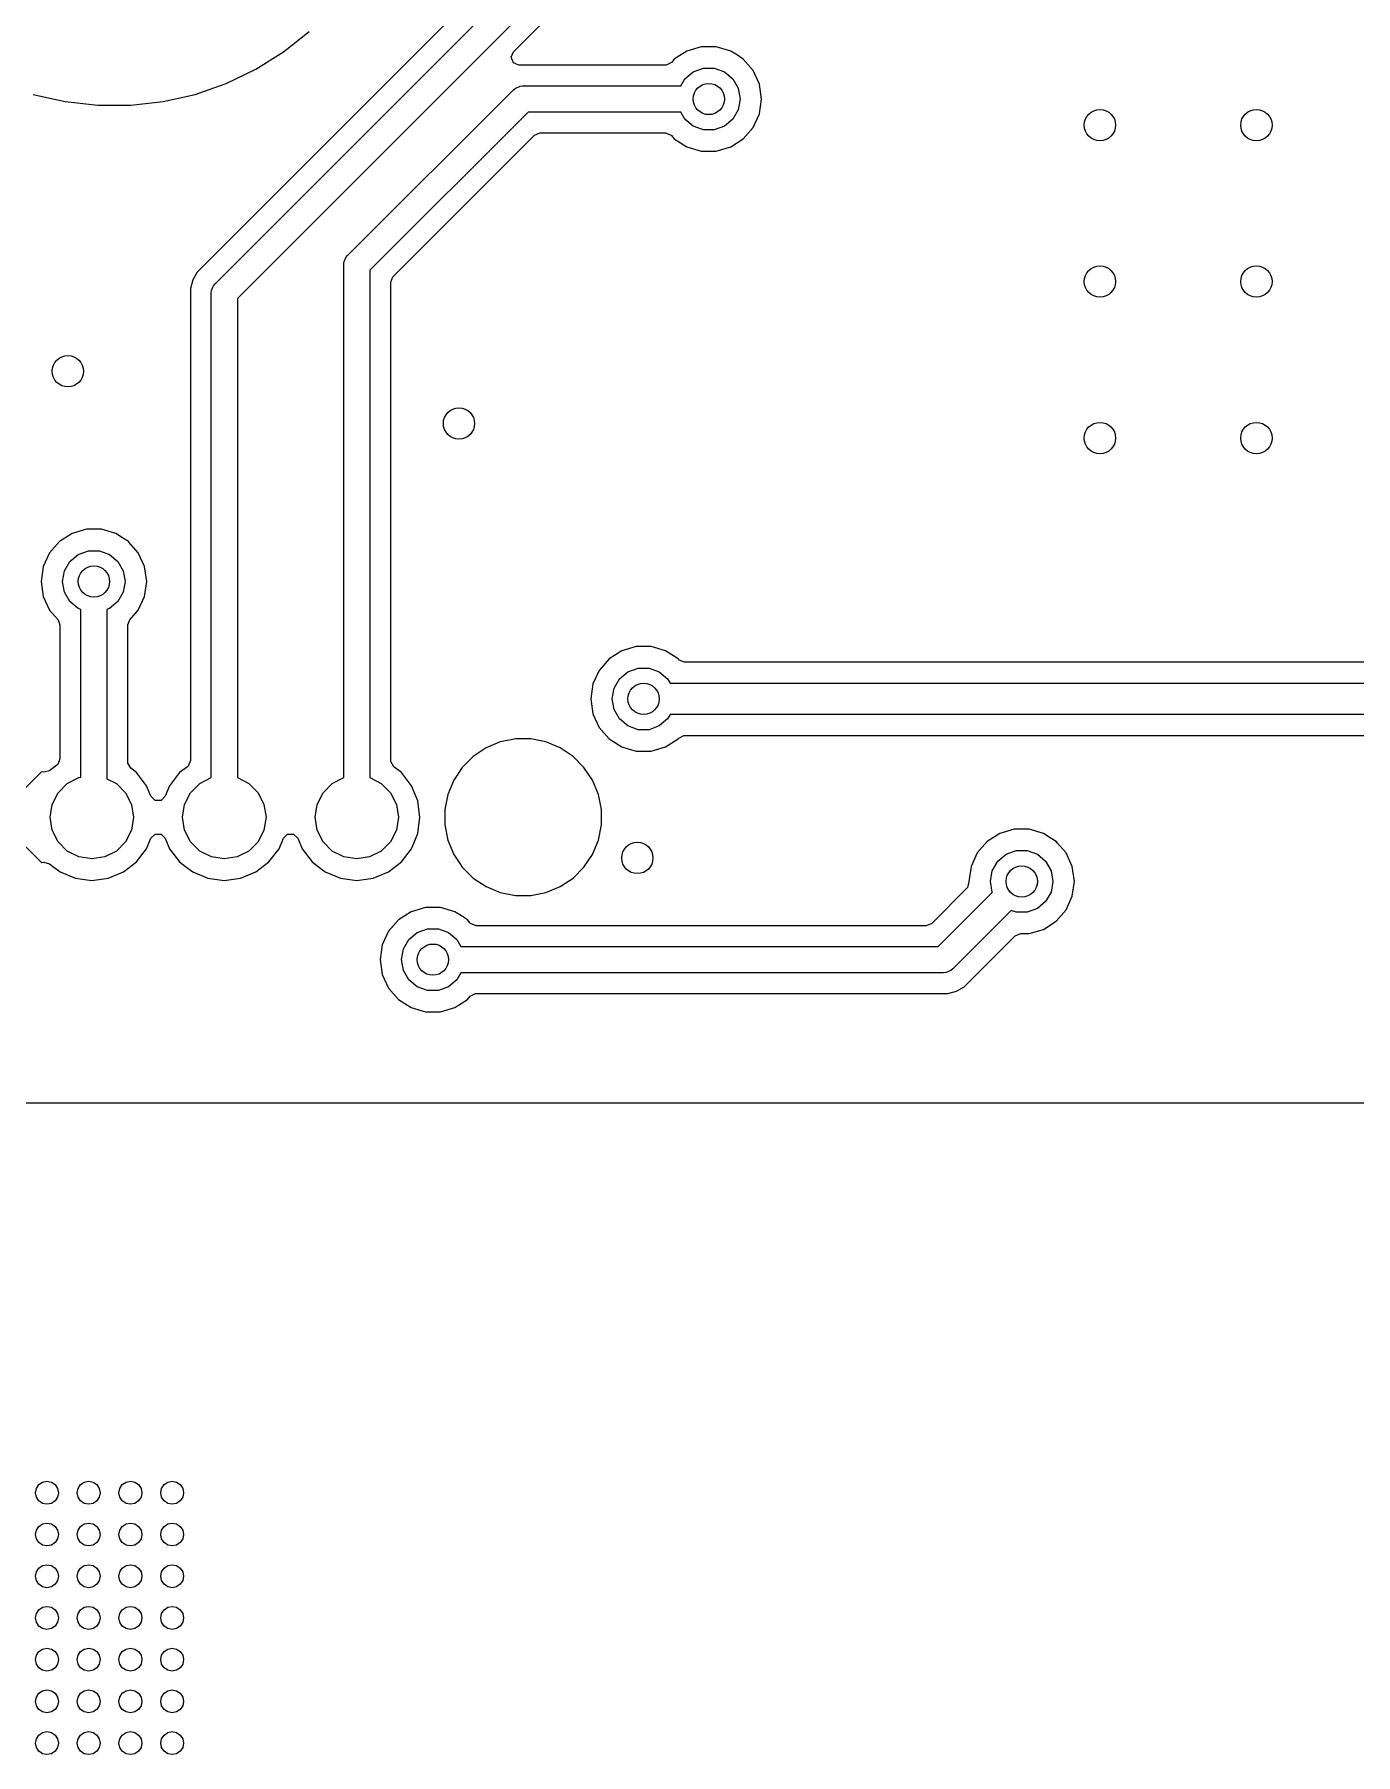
# Model space of a CAD drawing. Extents: x 56.4 to 146.8, y -127.5 to -60.9.
# Drawn here: x 111.93 to 124.6, y -127.51 to -111.02 of the extents above; entities that cross this region are included whole.
import ezdxf

# ---------------------------------------------------------------- set-up
doc = ezdxf.new("R2010")
doc.units = 0
doc.layers.add('BLACK', color=7, linetype='CONTINUOUS')

msp = doc.modelspace()

# ---------------------------------------------------------------- linework, layer by layer
at = {"layer": 'BLACK', "linetype": 'CONTINUOUS'}
for p, q in [((118.050141, -108.739532), (113.489532, -113.300141)), ((113.661612, -113.411612), (118.161612, -108.911612)), ((118.301776, -109.125), (113.875, -113.551776)), ((116.522184, -111.188143), (118.363153, -109.347174)), ((114.318092, -111.187546), (114.564013, -110.99143)), ((114.051758, -111.354895), (114.318092, -111.187546)), ((116.50051, -111.240469), (116.522184, -111.188143)), ((116.522184, -111.292795), (116.50051, -111.240469)), ((116.57451, -111.314469), (116.522184, -111.292795)), ((118.036889, -111.288929), (117.986244, -111.31428)), ((118.063841, -111.257826), (118.036889, -111.288929)), ((118.090849, -111.240469), (118.063841, -111.257826)), ((118.184914, -111.180016), (118.090849, -111.240469)), ((118.184918, -111.180015), (118.184914, -111.180016)), ((118.323005, -111.139469), (118.184918, -111.180015)), ((118.323008, -111.139469), (118.323005, -111.139469)), ((118.46693, -111.139469), (118.323008, -111.139469)), ((118.466933, -111.139469), (118.46693, -111.139469)), ((118.605019, -111.180015), (118.466933, -111.139469)), ((118.605023, -111.180016), (118.605019, -111.180015)), ((118.669151, -111.221229), (118.605023, -111.180016)), ((118.726097, -111.257826), (118.669151, -111.221229)), ((118.820346, -111.366596), (118.726097, -111.257826)), ((113.768363, -111.491371), (114.051758, -111.354895)), ((117.980965, -111.314469), (116.57451, -111.314469)), ((117.986244, -111.31428), (117.980965, -111.314469)), ((118.12599, -111.514969), (118.165156, -111.447133)), ((118.165156, -111.447133), (118.244969, -111.380161)), ((118.244969, -111.380161), (118.342875, -111.344527)), ((118.342875, -111.344527), (118.447063, -111.344527)), ((118.447063, -111.344527), (118.544969, -111.380161)), ((118.544969, -111.380161), (118.624782, -111.447133)), ((118.624782, -111.447133), (118.676877, -111.537363)), ((118.880134, -111.497512), (118.820346, -111.366596)), ((111.918477, -111.59526), (112.225124, -111.66525)), ((113.164809, -111.665251), (113.471469, -111.595258)), ((113.471469, -111.595258), (113.605178, -111.548471)), ((113.605178, -111.548471), (113.768356, -111.491374)), ((113.768356, -111.491374), (113.76836, -111.491371)), ((113.76836, -111.491371), (113.768363, -111.491371)), ((114.931612, -113.141612), (116.521642, -111.551581)), ((116.521642, -111.551581), (116.540584, -111.536036)), ((116.540584, -111.536036), (116.540585, -111.536035)), ((116.540585, -111.536035), (116.56698, -111.525102)), ((116.56698, -111.525102), (116.585644, -111.517371)), ((116.585644, -111.517371), (116.585645, -111.517371)), ((116.585645, -111.517371), (116.610031, -111.514969)), ((116.610031, -111.514969), (118.12599, -111.514969)), ((118.676877, -111.537363), (118.694969, -111.639969)), ((118.900616, -111.639969), (118.880134, -111.497512)), ((112.225124, -111.66525), (112.225125, -111.66525)), ((112.225125, -111.66525), (112.225129, -111.665251)), ((112.225129, -111.665251), (112.537696, -111.700469)), ((112.537696, -111.700469), (112.5377, -111.700469)), ((112.5377, -111.700469), (112.852238, -111.700469)), ((112.852238, -111.700469), (112.852242, -111.700469)), ((112.852242, -111.700469), (113.164809, -111.665251)), ((116.661808, -111.764969), (115.145, -113.281776)), ((118.12599, -111.764969), (116.661808, -111.764969)), ((118.165156, -111.832805), (118.12599, -111.764969)), ((118.676877, -111.742575), (118.624782, -111.832805)), ((118.694969, -111.639969), (118.676877, -111.742575)), ((118.820346, -111.913342), (118.880134, -111.782426)), ((118.880134, -111.782426), (118.900616, -111.639969)), ((118.244969, -111.899777), (118.165156, -111.832805)), ((118.342875, -111.935411), (118.244969, -111.899777)), ((118.447063, -111.935411), (118.342875, -111.935411)), ((118.544969, -111.899777), (118.447063, -111.935411)), ((118.624782, -111.832805), (118.544969, -111.899777)), ((118.726097, -112.022112), (118.820346, -111.913342)), ((115.367174, -113.343153), (116.723184, -111.987143)), ((116.723184, -111.987143), (116.77551, -111.965469)), ((116.77551, -111.965469), (117.980965, -111.965469)), ((117.980965, -111.965469), (118.033291, -111.987143)), ((118.033291, -111.987143), (118.036881, -111.990998)), ((118.036881, -111.990998), (118.063841, -112.022112)), ((118.063841, -112.022112), (118.184916, -112.099922)), ((118.184916, -112.099922), (118.291372, -112.13118)), ((118.466933, -112.140468), (118.605022, -112.099922)), ((118.605022, -112.099922), (118.726097, -112.022112)), ((118.291372, -112.13118), (118.323004, -112.140468)), ((118.323004, -112.140468), (118.323006, -112.140469)), ((118.323006, -112.140469), (118.323008, -112.140469)), ((118.323008, -112.140469), (118.466932, -112.140469)), ((118.466932, -112.140469), (118.466933, -112.140468)), ((114.895, -113.23), (114.897402, -113.205614)), ((114.895, -118.145286), (114.895, -113.23)), ((114.897402, -113.205614), (114.916066, -113.160554)), ((114.916066, -113.160554), (114.916071, -113.160548)), ((114.916071, -113.160548), (114.931612, -113.141612)), ((113.446682, -113.374362), (113.4245, -113.457147)), ((113.489532, -113.300141), (113.446681, -113.374361)), ((113.446681, -113.374361), (113.446682, -113.374362)), ((113.62744, -113.475523), (113.641175, -113.442363)), ((113.641175, -113.442363), (113.646066, -113.430554)), ((113.646066, -113.430554), (113.646071, -113.430548)), ((113.646071, -113.430548), (113.661612, -113.411612)), ((115.145, -113.281776), (115.145, -118.145286)), ((115.3455, -113.395479), (115.367174, -113.343153)), ((115.3455, -117.389969), (115.3455, -113.395479)), ((113.4245, -113.457147), (113.4245, -117.981357)), ((113.625, -113.5), (113.627402, -113.475614)), ((113.625, -118.145286), (113.625, -113.5)), ((113.627402, -113.475614), (113.62744, -113.475523)), ((113.875, -113.551776), (113.875, -118.145286)), ((112.168868, -115.882829), (112.074623, -115.991595)), ((112.168875, -115.882824), (112.168868, -115.882829)), ((112.289945, -115.805016), (112.168875, -115.882824)), ((112.289949, -115.805015), (112.289945, -115.805016)), ((112.428036, -115.764469), (112.289949, -115.805015)), ((112.428039, -115.764469), (112.428036, -115.764469)), ((112.571961, -115.764469), (112.428039, -115.764469)), ((112.571964, -115.764469), (112.571961, -115.764469)), ((112.71005, -115.805015), (112.571964, -115.764469)), ((112.710054, -115.805016), (112.71005, -115.805015)), ((112.774182, -115.846229), (112.710054, -115.805016)), ((112.831128, -115.882826), (112.774182, -115.846229)), ((112.831129, -115.882828), (112.831128, -115.882826)), ((112.831131, -115.882829), (112.831129, -115.882828)), ((112.835114, -115.887426), (112.831131, -115.882829)), ((112.925377, -115.991596), (112.835114, -115.887426)), ((112.074623, -115.991595), (112.014834, -116.122514)), ((112.218092, -116.162363), (112.270187, -116.072133)), ((112.270187, -116.072133), (112.35, -116.005161)), ((112.35, -116.005161), (112.447906, -115.969527)), ((112.447906, -115.969527), (112.552094, -115.969527)), ((112.552094, -115.969527), (112.65, -116.005161)), ((112.65, -116.005161), (112.729813, -116.072133)), ((112.729813, -116.072133), (112.781908, -116.162363)), ((112.985165, -116.122512), (112.925377, -115.991596)), ((112.014834, -116.122514), (111.994353, -116.264969)), ((112.2, -116.264969), (112.218092, -116.162363)), ((112.781908, -116.162363), (112.8, -116.264969)), ((113.005647, -116.264969), (112.985165, -116.122512)), ((111.994353, -116.264969), (112.014834, -116.407423)), ((112.014834, -116.407423), (112.014834, -116.407424)), ((112.014834, -116.407424), (112.014835, -116.407426)), ((112.014835, -116.407426), (112.074623, -116.538342)), ((112.218092, -116.367575), (112.2, -116.264969)), ((112.270187, -116.457805), (112.218092, -116.367575)), ((112.781908, -116.367575), (112.729813, -116.457805)), ((112.8, -116.264969), (112.781908, -116.367575)), ((112.925377, -116.538342), (112.985165, -116.407426)), ((112.985165, -116.407426), (113.005647, -116.264969)), ((112.074623, -116.538342), (112.156426, -116.632749)), ((112.35, -116.524777), (112.270187, -116.457805)), ((112.375, -116.533876), (112.35, -116.524777)), ((112.375, -118.14163), (112.375, -116.533876)), ((112.65, -116.524777), (112.625, -116.533876)), ((112.625, -116.533876), (112.625, -118.155477)), ((112.729813, -116.457805), (112.65, -116.524777)), ((112.843573, -116.632749), (112.925377, -116.538342)), ((112.156426, -116.632749), (112.1745, -116.681207)), ((112.1745, -116.681207), (112.1745, -117.966011)), ((112.8255, -116.681207), (112.843573, -116.632749)), ((112.8255, -117.996704), (112.8255, -116.681207)), ((117.698005, -116.889469), (117.559918, -116.930015)), ((117.698008, -116.889469), (117.698005, -116.889469)), ((117.84193, -116.889469), (117.698008, -116.889469)), ((117.841933, -116.889469), (117.84193, -116.889469)), ((117.980019, -116.930015), (117.841933, -116.889469)), ((117.438837, -117.007829), (117.344592, -117.116595)), ((117.438844, -117.007824), (117.438837, -117.007829)), ((117.559914, -116.930016), (117.438844, -117.007824)), ((117.559918, -116.930015), (117.559914, -116.930016)), ((117.980023, -116.930016), (117.980019, -116.930015)), ((118.040559, -116.968921), (117.980023, -116.930016)), ((118.101097, -117.007826), (118.040559, -116.968921)), ((118.106384, -117.013928), (118.101097, -117.007826)), ((118.109984, -117.017795), (118.106384, -117.013928)), ((118.16231, -117.039469), (118.109984, -117.017795)), ((132.502628, -117.039469), (118.16231, -117.039469)), ((117.344592, -117.116595), (117.284803, -117.247514)), ((117.488061, -117.287363), (117.540156, -117.197133)), ((117.540156, -117.197133), (117.619969, -117.130161)), ((117.619969, -117.130161), (117.717875, -117.094527)), ((117.717875, -117.094527), (117.822063, -117.094527)), ((117.822063, -117.094527), (117.919969, -117.130161)), ((117.919969, -117.130161), (117.999782, -117.197133)), ((117.999782, -117.197133), (118.024514, -117.239969)), ((115.3455, -117.981357), (115.3455, -117.389969)), ((117.284803, -117.247514), (117.264322, -117.389969)), ((117.264322, -117.389969), (117.284803, -117.532423)), ((117.469969, -117.389969), (117.488061, -117.287363)), ((117.488061, -117.492575), (117.469969, -117.389969)), ((118.024514, -117.239969), (128.644969, -117.239969)), ((117.284803, -117.532423), (117.344592, -117.663342)), ((117.540156, -117.582805), (117.488061, -117.492575)), ((118.024514, -117.539969), (117.999782, -117.582805)), ((128.282837, -117.539969), (118.024514, -117.539969)), ((117.344592, -117.663342), (117.438837, -117.772108)), ((117.619969, -117.649777), (117.540156, -117.582805)), ((117.717875, -117.685411), (117.619969, -117.649777)), ((117.822063, -117.685411), (117.717875, -117.685411)), ((117.919969, -117.649777), (117.822063, -117.685411)), ((117.999782, -117.582805), (117.919969, -117.649777)), ((116.259505, -117.859915), (116.136584, -117.942048)), ((116.396082, -117.803343), (116.259505, -117.859915)), ((116.396092, -117.80334), (116.396082, -117.803343)), ((116.499977, -117.782676), (116.396092, -117.80334)), ((116.541082, -117.7745), (116.499977, -117.782676)), ((116.688918, -117.7745), (116.541082, -117.7745)), ((116.736811, -117.784026), (116.688918, -117.7745)), ((116.833907, -117.80334), (116.736811, -117.784026)), ((116.833917, -117.803343), (116.833907, -117.80334)), ((116.970494, -117.859915), (116.833917, -117.803343)), ((117.093415, -117.942048), (116.970494, -117.859915)), ((117.438837, -117.772108), (117.438838, -117.772109)), ((117.438838, -117.772109), (117.438841, -117.772112)), ((117.438841, -117.772112), (117.559916, -117.849922)), ((117.559916, -117.849922), (117.620787, -117.867795)), ((117.620787, -117.867795), (117.698004, -117.890468)), ((117.698004, -117.890468), (117.698006, -117.890469)), ((117.698006, -117.890469), (117.698008, -117.890469)), ((117.698008, -117.890469), (117.841932, -117.890469)), ((117.841932, -117.890469), (117.841933, -117.890468)), ((117.841933, -117.890468), (117.980022, -117.849922)), ((117.980022, -117.849922), (118.101097, -117.772112)), ((118.101097, -117.772112), (118.106384, -117.766009)), ((118.106384, -117.766009), (118.15703, -117.740658)), ((118.15703, -117.740658), (118.16231, -117.740469)), ((118.16231, -117.740469), (127.620135, -117.740469)), ((112.145548, -118.024719), (112.075347, -118.078586)), ((112.152826, -118.018337), (112.145548, -118.024719)), ((112.1745, -117.966011), (112.152826, -118.018337)), ((112.826133, -118.006362), (112.8255, -117.996704)), ((112.85445, -118.055411), (112.826133, -118.006362)), ((112.908282, -118.096718), (112.85445, -118.055411)), ((113.395549, -118.040065), (113.321715, -118.09672)), ((113.402826, -118.033683), (113.395549, -118.040065)), ((113.4245, -117.981357), (113.402826, -118.033683)), ((115.346133, -117.991015), (115.3455, -117.981357)), ((115.374451, -118.040065), (115.346133, -117.991015)), ((115.448282, -118.096718), (115.374451, -118.040065)), ((116.032048, -118.046584), (115.949915, -118.169505)), ((116.03205, -118.046583), (116.032048, -118.046584)), ((116.136583, -117.94205), (116.03205, -118.046583)), ((116.136584, -117.942048), (116.136583, -117.94205)), ((117.197951, -118.046584), (117.093415, -117.942048)), ((117.280084, -118.169505), (117.197951, -118.046584)), ((111.998254, -118.090297), (111.603649, -118.484902)), ((112.020641, -118.093245), (111.998254, -118.090297)), ((112.075347, -118.078586), (112.020641, -118.093245)), ((112.156393, -118.289886), (112.244886, -118.201393)), ((112.244886, -118.201393), (112.356393, -118.144577)), ((112.356393, -118.144577), (112.375, -118.14163)), ((112.625, -118.155477), (112.715114, -118.201393)), ((112.715114, -118.201393), (112.803607, -118.289886)), ((112.908282, -118.096719), (112.908282, -118.096718)), ((112.908284, -118.09672), (112.908282, -118.096719)), ((112.908286, -118.096722), (112.908284, -118.09672)), ((112.985285, -118.19707), (112.908286, -118.096722)), ((113.004536, -118.222159), (112.985285, -118.19707)), ((113.015038, -118.247514), (113.004536, -118.222159)), ((113.225464, -118.222158), (113.183367, -118.32379)), ((113.321713, -118.096722), (113.225464, -118.222158)), ((113.321715, -118.09672), (113.321713, -118.096722)), ((113.426393, -118.289886), (113.514886, -118.201393)), ((113.514886, -118.201393), (113.625, -118.145286)), ((113.875, -118.145286), (113.985114, -118.201393)), ((113.985114, -118.201393), (114.073607, -118.289886)), ((114.696393, -118.289886), (114.784886, -118.201393)), ((114.784886, -118.201393), (114.895, -118.145286)), ((115.145, -118.145286), (115.255114, -118.201393)), ((115.255114, -118.201393), (115.343607, -118.289886)), ((115.448282, -118.096719), (115.448282, -118.096718)), ((115.448284, -118.09672), (115.448282, -118.096719)), ((115.448286, -118.096722), (115.448284, -118.09672)), ((115.525285, -118.19707), (115.448286, -118.096722)), ((115.544536, -118.222159), (115.525285, -118.19707)), ((115.605044, -118.368238), (115.544536, -118.222159)), ((115.949915, -118.169505), (115.893343, -118.306082)), ((117.312395, -118.247512), (117.280084, -118.169505)), ((112.099577, -118.401393), (112.156393, -118.289886)), ((112.803607, -118.289886), (112.860423, -118.401393)), ((113.046633, -118.32379), (113.015038, -118.247514)), ((113.086681, -118.363838), (113.046633, -118.32379)), ((113.143319, -118.363838), (113.086681, -118.363838)), ((113.183367, -118.32379), (113.143319, -118.363838)), ((113.369577, -118.401393), (113.426393, -118.289886)), ((114.073607, -118.289886), (114.130423, -118.401393)), ((114.639577, -118.401393), (114.696393, -118.289886)), ((115.343607, -118.289886), (115.400423, -118.401393)), ((115.615951, -118.451083), (115.605044, -118.368238)), ((115.89334, -118.306092), (115.8645, -118.451083)), ((115.893343, -118.306082), (115.89334, -118.306092)), ((117.336658, -118.306087), (117.312395, -118.247512)), ((117.3655, -118.451082), (117.336658, -118.306087)), ((112.08, -118.525), (112.099577, -118.401393)), ((112.099577, -118.648607), (112.08, -118.525)), ((112.860423, -118.401393), (112.88, -118.525)), ((112.88, -118.525), (112.860423, -118.648607)), ((113.35, -118.525), (113.369577, -118.401393)), ((113.369577, -118.648607), (113.35, -118.525)), ((114.130423, -118.401393), (114.15, -118.525)), ((114.15, -118.525), (114.130423, -118.648607)), ((114.62, -118.525), (114.639577, -118.401393)), ((114.639577, -118.648607), (114.62, -118.525)), ((115.400423, -118.401393), (115.42, -118.525)), ((115.42, -118.525), (115.400423, -118.648607)), ((115.605044, -118.681762), (115.625682, -118.525)), ((115.625682, -118.525), (115.615951, -118.451083)), ((115.8645, -118.451083), (115.8645, -118.598916)), ((117.3655, -118.598918), (117.3655, -118.451082)), ((111.603649, -118.565096), (111.998254, -118.959701)), ((112.156393, -118.760114), (112.099577, -118.648607)), ((112.860423, -118.648607), (112.803607, -118.760114)), ((113.046633, -118.726209), (113.086681, -118.686161)), ((113.086681, -118.686161), (113.143318, -118.686161)), ((113.143318, -118.686161), (113.183367, -118.726209)), ((113.426393, -118.760114), (113.369577, -118.648607)), ((114.130423, -118.648607), (114.073607, -118.760114)), ((114.316633, -118.726209), (114.356681, -118.686161)), ((114.356681, -118.686161), (114.413318, -118.686161)), ((114.413318, -118.686161), (114.453367, -118.726209)), ((114.696393, -118.760114), (114.639577, -118.648607)), ((115.400423, -118.648607), (115.343607, -118.760114)), ((115.544536, -118.827841), (115.605044, -118.681762)), ((115.8645, -118.598916), (115.89334, -118.743907)), ((117.336658, -118.743913), (117.3655, -118.598918)), ((121.184914, -118.680016), (121.063844, -118.757824)), ((121.184918, -118.680015), (121.184914, -118.680016)), ((121.323005, -118.639469), (121.184918, -118.680015)), ((121.323008, -118.639469), (121.323005, -118.639469)), ((121.46693, -118.639469), (121.323008, -118.639469)), ((121.466933, -118.639469), (121.46693, -118.639469)), ((121.605019, -118.680015), (121.466933, -118.639469)), ((121.605023, -118.680016), (121.605019, -118.680015)), ((121.669151, -118.721229), (121.605023, -118.680016)), ((121.726097, -118.757826), (121.669151, -118.721229)), ((112.244886, -118.848607), (112.156393, -118.760114)), ((112.356393, -118.905423), (112.244886, -118.848607)), ((112.715114, -118.848607), (112.603607, -118.905423)), ((112.803607, -118.760114), (112.715114, -118.848607)), ((112.908282, -118.953282), (113.004536, -118.827841)), ((113.004536, -118.827841), (113.046633, -118.726209)), ((113.183367, -118.726209), (113.183367, -118.72621)), ((113.183367, -118.72621), (113.225463, -118.82784)), ((113.225463, -118.82784), (113.321715, -118.953279)), ((113.514886, -118.848607), (113.426393, -118.760114)), ((113.626393, -118.905423), (113.514886, -118.848607)), ((113.985114, -118.848607), (113.873607, -118.905423)), ((114.073607, -118.760114), (113.985114, -118.848607)), ((114.178282, -118.953282), (114.274536, -118.827841)), ((114.274536, -118.827841), (114.316633, -118.726209)), ((114.453367, -118.726209), (114.453367, -118.72621)), ((114.453367, -118.72621), (114.495463, -118.82784)), ((114.495463, -118.82784), (114.591715, -118.953279)), ((114.784886, -118.848607), (114.696393, -118.760114)), ((114.896393, -118.905423), (114.784886, -118.848607)), ((115.255114, -118.848607), (115.143607, -118.905423)), ((115.343607, -118.760114), (115.255114, -118.848607)), ((115.448282, -118.953282), (115.544536, -118.827841)), ((115.89334, -118.743907), (115.893343, -118.743917)), ((115.893343, -118.743917), (115.949915, -118.880494)), ((115.949915, -118.880494), (116.00284, -118.959701)), ((117.197951, -119.003416), (117.280084, -118.880495)), ((117.280084, -118.880495), (117.336658, -118.743913)), ((120.969592, -118.866595), (120.909803, -118.997514)), ((121.063837, -118.757829), (120.969592, -118.866595)), ((121.063844, -118.757824), (121.063837, -118.757829)), ((121.165156, -118.947133), (121.244969, -118.880161)), ((121.244969, -118.880161), (121.342875, -118.844527)), ((121.342875, -118.844527), (121.447063, -118.844527)), ((121.447063, -118.844527), (121.544969, -118.880161)), ((121.544969, -118.880161), (121.624782, -118.947133)), ((121.726098, -118.757828), (121.726097, -118.757826)), ((121.7261, -118.757829), (121.726098, -118.757828)), ((121.738476, -118.772112), (121.7261, -118.757829)), ((121.820346, -118.866596), (121.738476, -118.772112)), ((121.880134, -118.997512), (121.820346, -118.866596)), ((111.998254, -118.959701), (112.02064, -118.956754)), ((112.02064, -118.956754), (112.075346, -118.971413)), ((112.075346, -118.971413), (112.117054, -119.003416)), ((112.117054, -119.003416), (112.177159, -119.049536)), ((112.177159, -119.049536), (112.323238, -119.110044)), ((112.48, -118.925), (112.356393, -118.905423)), ((112.603607, -118.905423), (112.48, -118.925)), ((112.636762, -119.110044), (112.782841, -119.049536)), ((112.782841, -119.049536), (112.908282, -118.953282)), ((113.321715, -118.953279), (113.32172, -118.953284)), ((113.32172, -118.953284), (113.37936, -118.997512)), ((113.37936, -118.997512), (113.447159, -119.049536)), ((113.447159, -119.049536), (113.593238, -119.110044)), ((113.75, -118.925), (113.626393, -118.905423)), ((113.873607, -118.905423), (113.75, -118.925)), ((113.906762, -119.110044), (114.052841, -119.049536)), ((114.052841, -119.049536), (114.178282, -118.953282)), ((114.591715, -118.953279), (114.59172, -118.953284)), ((114.59172, -118.953284), (114.64936, -118.997512)), ((114.64936, -118.997512), (114.717159, -119.049536)), ((114.717159, -119.049536), (114.863238, -119.110044)), ((115.02, -118.925), (114.896393, -118.905423)), ((115.143607, -118.905423), (115.02, -118.925)), ((115.176762, -119.110044), (115.322841, -119.049536)), ((115.322841, -119.049536), (115.448282, -118.953282)), ((116.00284, -118.959701), (116.032049, -119.003416)), ((116.032049, -119.003416), (116.136584, -119.107951)), ((117.093416, -119.107951), (117.197951, -119.003416)), ((120.909803, -118.997514), (120.889322, -119.139969)), ((121.094969, -119.139969), (121.113061, -119.037363)), ((121.113061, -119.037363), (121.165156, -118.947133)), ((121.624782, -118.947133), (121.676877, -119.037363)), ((121.676877, -119.037363), (121.694969, -119.139969)), ((121.900616, -119.139969), (121.880134, -118.997512)), ((112.323238, -119.110044), (112.48, -119.130682)), ((112.48, -119.130682), (112.636762, -119.110044)), ((113.593238, -119.110044), (113.75, -119.130682)), ((113.75, -119.130682), (113.906762, -119.110044)), ((114.863238, -119.110044), (115.02, -119.130682)), ((115.02, -119.130682), (115.176762, -119.110044)), ((116.136584, -119.107951), (116.259505, -119.190084)), ((116.259505, -119.190084), (116.396087, -119.246658)), ((116.833913, -119.246658), (116.970495, -119.190084)), ((116.970495, -119.190084), (117.093416, -119.107951)), ((120.868826, -119.205783), (120.531816, -119.542795)), ((120.875737, -119.197807), (120.868826, -119.205783)), ((120.889152, -119.14526), (120.875737, -119.197807)), ((120.889322, -119.14526), (120.889152, -119.14526)), ((120.889322, -119.139969), (120.889322, -119.139973)), ((120.889322, -119.139973), (120.889747, -119.142931)), ((120.889747, -119.142931), (120.889322, -119.144595)), ((120.889322, -119.144595), (120.889322, -119.14526)), ((121.113061, -119.242575), (121.094969, -119.139969)), ((121.694969, -119.139969), (121.676877, -119.242575)), ((121.880134, -119.282426), (121.900616, -119.139969)), ((116.396087, -119.246658), (116.541082, -119.2755)), ((116.541082, -119.2755), (116.541084, -119.2755)), ((116.541084, -119.2755), (116.688916, -119.2755)), ((116.688916, -119.2755), (116.688918, -119.2755)), ((116.688918, -119.2755), (116.833913, -119.246658)), ((120.593193, -119.764969), (121.113985, -119.244176)), ((121.113985, -119.244176), (121.113061, -119.242575)), ((121.624782, -119.332805), (121.544969, -119.399777)), ((121.676877, -119.242575), (121.624782, -119.332805)), ((121.820346, -119.413342), (121.880134, -119.282426)), ((115.418868, -119.507829), (115.324623, -119.616595)), ((115.418875, -119.507824), (115.418868, -119.507829)), ((115.539945, -119.430016), (115.418875, -119.507824)), ((115.539949, -119.430015), (115.539945, -119.430016)), ((115.678036, -119.389469), (115.539949, -119.430015)), ((115.678039, -119.389469), (115.678036, -119.389469)), ((115.821961, -119.389469), (115.678039, -119.389469)), ((115.821964, -119.389469), (115.821961, -119.389469)), ((115.96005, -119.430015), (115.821964, -119.389469)), ((115.960054, -119.430016), (115.96005, -119.430015)), ((116.024182, -119.471229), (115.960054, -119.430016)), ((116.081128, -119.507826), (116.024182, -119.471229)), ((116.108087, -119.538939), (116.081128, -119.507826)), ((116.111678, -119.542795), (116.108087, -119.538939)), ((116.164004, -119.564469), (116.111678, -119.542795)), ((120.531816, -119.542795), (120.47949, -119.564469)), ((121.294067, -119.417646), (120.733357, -119.978357)), ((121.342875, -119.435411), (121.294067, -119.417646)), ((121.447063, -119.435411), (121.342875, -119.435411)), ((121.544969, -119.399777), (121.447063, -119.435411)), ((121.605022, -119.599922), (121.726097, -119.522112)), ((121.726097, -119.522112), (121.820346, -119.413342)), ((115.324623, -119.616595), (115.264834, -119.747514)), ((115.468092, -119.787363), (115.520187, -119.697133)), ((115.520187, -119.697133), (115.6, -119.630161)), ((115.6, -119.630161), (115.697906, -119.594527)), ((115.697906, -119.594527), (115.802094, -119.594527)), ((115.802094, -119.594527), (115.9, -119.630161)), ((115.9, -119.630161), (115.979813, -119.697133)), ((115.979813, -119.697133), (116.018979, -119.764969)), ((120.47949, -119.564469), (116.164004, -119.564469)), ((120.844831, -120.150434), (121.333122, -119.662143)), ((121.333122, -119.662143), (121.385448, -119.640469)), ((121.385448, -119.640469), (121.466932, -119.640469)), ((121.466932, -119.640469), (121.466933, -119.640468)), ((121.466933, -119.640468), (121.605022, -119.599922)), ((115.264834, -119.747514), (115.244353, -119.889969)), ((115.45, -119.889969), (115.468092, -119.787363)), ((116.018979, -119.764969), (120.593193, -119.764969)), ((115.244353, -119.889969), (115.264834, -120.032423)), ((115.264834, -120.032423), (115.324623, -120.163342)), ((115.468092, -119.992575), (115.45, -119.889969)), ((115.520187, -120.082805), (115.468092, -119.992575)), ((116.018979, -120.014969), (115.979813, -120.082805)), ((120.644969, -120.014969), (116.018979, -120.014969)), ((120.669355, -120.012567), (120.644969, -120.014969)), ((120.669356, -120.012567), (120.669355, -120.012567)), ((120.682553, -120.0071), (120.669356, -120.012567)), ((120.714415, -119.993903), (120.682553, -120.0071)), ((120.71442, -119.993897), (120.714415, -119.993903)), ((120.733357, -119.978357), (120.71442, -119.993897)), ((115.324623, -120.163342), (115.418868, -120.272108)), ((115.6, -120.149777), (115.520187, -120.082805)), ((115.697906, -120.185411), (115.6, -120.149777)), ((115.802094, -120.185411), (115.697906, -120.185411)), ((115.9, -120.149777), (115.802094, -120.185411)), ((115.979813, -120.082805), (115.9, -120.149777)), ((120.687822, -120.215469), (120.770608, -120.193287)), ((120.770608, -120.193287), (120.844831, -120.150434)), ((115.418868, -120.272108), (115.418869, -120.272109)), ((115.418869, -120.272109), (115.418872, -120.272112)), ((115.418872, -120.272112), (115.539947, -120.349922)), ((115.539947, -120.349922), (115.646403, -120.38118)), ((115.821964, -120.390468), (115.960053, -120.349922)), ((115.960053, -120.349922), (116.081128, -120.272112)), ((116.081128, -120.272112), (116.108079, -120.241008)), ((116.108079, -120.241008), (116.158725, -120.215658)), ((116.158725, -120.215658), (116.164004, -120.215469)), ((116.164004, -120.215469), (120.68782, -120.215469)), ((120.68782, -120.215469), (120.687822, -120.215469)), ((115.646403, -120.38118), (115.678035, -120.390468)), ((115.678035, -120.390468), (115.678037, -120.390469)), ((115.678037, -120.390469), (115.678039, -120.390469)), ((115.678039, -120.390469), (115.821963, -120.390469)), ((115.821963, -120.390469), (115.821964, -120.390468)), ((146.685969, -121.264969), (56.433969, -121.264969)), ((111.94, -125), (111.948373, -124.957905)), ((111.948373, -124.957905), (111.972218, -124.922218)), ((111.972218, -124.922218), (112.007905, -124.898373)), ((112.007905, -124.898373), (112.05, -124.89)), ((112.05, -124.89), (112.092095, -124.898373)), ((112.092095, -124.898373), (112.127782, -124.922218)), ((112.127782, -124.922218), (112.151627, -124.957905)), ((112.151627, -124.957905), (112.16, -125)), ((112.34, -125), (112.348373, -124.957905)), ((112.348373, -124.957905), (112.372218, -124.922218)), ((112.372218, -124.922218), (112.407905, -124.898373)), ((112.407905, -124.898373), (112.45, -124.89)), ((112.45, -124.89), (112.492095, -124.898373)), ((112.492095, -124.898373), (112.527782, -124.922218)), ((112.527782, -124.922218), (112.551627, -124.957905)), ((112.551627, -124.957905), (112.56, -125)), ((112.74, -125), (112.748373, -124.957905)), ((112.748373, -124.957905), (112.772218, -124.922218)), ((112.772218, -124.922218), (112.807905, -124.898373)), ((112.807905, -124.898373), (112.85, -124.89)), ((112.85, -124.89), (112.892095, -124.898373)), ((112.892095, -124.898373), (112.927782, -124.922218)), ((112.927782, -124.922218), (112.951627, -124.957905)), ((112.951627, -124.957905), (112.96, -125)), ((113.14, -125), (113.148373, -124.957905)), ((113.148373, -124.957905), (113.172218, -124.922218)), ((113.172218, -124.922218), (113.207905, -124.898373)), ((113.207905, -124.898373), (113.25, -124.89)), ((113.25, -124.89), (113.292095, -124.898373)), ((113.292095, -124.898373), (113.327782, -124.922218)), ((113.327782, -124.922218), (113.351627, -124.957905)), ((113.351627, -124.957905), (113.36, -125)), ((111.948373, -125.042095), (111.94, -125)), ((111.972218, -125.077782), (111.948373, -125.042095)), ((112.007905, -125.101627), (111.972218, -125.077782)), ((112.05, -125.11), (112.007905, -125.101627)), ((112.092095, -125.101627), (112.05, -125.11)), ((112.127782, -125.077782), (112.092095, -125.101627)), ((112.151627, -125.042095), (112.127782, -125.077782)), ((112.16, -125), (112.151627, -125.042095)), ((112.348373, -125.042095), (112.34, -125)), ((112.372218, -125.077782), (112.348373, -125.042095)), ((112.407905, -125.101627), (112.372218, -125.077782)), ((112.45, -125.11), (112.407905, -125.101627)), ((112.492095, -125.101627), (112.45, -125.11)), ((112.527782, -125.077782), (112.492095, -125.101627)), ((112.551627, -125.042095), (112.527782, -125.077782)), ((112.56, -125), (112.551627, -125.042095)), ((112.748373, -125.042095), (112.74, -125)), ((112.772218, -125.077782), (112.748373, -125.042095)), ((112.807905, -125.101627), (112.772218, -125.077782)), ((112.85, -125.11), (112.807905, -125.101627)), ((112.892095, -125.101627), (112.85, -125.11)), ((112.927782, -125.077782), (112.892095, -125.101627)), ((112.951627, -125.042095), (112.927782, -125.077782)), ((112.96, -125), (112.951627, -125.042095)), ((113.148373, -125.042095), (113.14, -125)), ((113.172218, -125.077782), (113.148373, -125.042095)), ((113.207905, -125.101627), (113.172218, -125.077782)), ((113.25, -125.11), (113.207905, -125.101627)), ((113.292095, -125.101627), (113.25, -125.11)), ((113.327782, -125.077782), (113.292095, -125.101627)), ((113.351627, -125.042095), (113.327782, -125.077782)), ((113.36, -125), (113.351627, -125.042095)), ((111.972218, -125.322218), (112.007905, -125.298373)), ((112.007905, -125.298373), (112.05, -125.29)), ((112.05, -125.29), (112.092095, -125.298373)), ((112.092095, -125.298373), (112.127782, -125.322218)), ((112.372218, -125.322218), (112.407905, -125.298373)), ((112.407905, -125.298373), (112.45, -125.29)), ((112.45, -125.29), (112.492095, -125.298373)), ((112.492095, -125.298373), (112.527782, -125.322218)), ((112.772218, -125.322218), (112.807905, -125.298373)), ((112.807905, -125.298373), (112.85, -125.29)), ((112.85, -125.29), (112.892095, -125.298373)), ((112.892095, -125.298373), (112.927782, -125.322218)), ((113.172218, -125.322218), (113.207905, -125.298373)), ((113.207905, -125.298373), (113.25, -125.29)), ((113.25, -125.29), (113.292095, -125.298373)), ((113.292095, -125.298373), (113.327782, -125.322218)), ((111.94, -125.4), (111.948373, -125.357905)), ((111.948373, -125.442095), (111.94, -125.4)), ((111.948373, -125.357905), (111.972218, -125.322218)), ((111.972218, -125.477782), (111.948373, -125.442095)), ((112.007905, -125.501627), (111.972218, -125.477782)), ((112.127782, -125.477782), (112.092095, -125.501627)), ((112.127782, -125.322218), (112.151627, -125.357905)), ((112.151627, -125.442095), (112.127782, -125.477782)), ((112.151627, -125.357905), (112.16, -125.4)), ((112.16, -125.4), (112.151627, -125.442095)), ((112.34, -125.4), (112.348373, -125.357905)), ((112.348373, -125.442095), (112.34, -125.4)), ((112.348373, -125.357905), (112.372218, -125.322218)), ((112.372218, -125.477782), (112.348373, -125.442095)), ((112.407905, -125.501627), (112.372218, -125.477782)), ((112.527782, -125.477782), (112.492095, -125.501627)), ((112.527782, -125.322218), (112.551627, -125.357905)), ((112.551627, -125.442095), (112.527782, -125.477782)), ((112.551627, -125.357905), (112.56, -125.4)), ((112.56, -125.4), (112.551627, -125.442095)), ((112.74, -125.4), (112.748373, -125.357905)), ((112.748373, -125.442095), (112.74, -125.4)), ((112.748373, -125.357905), (112.772218, -125.322218)), ((112.772218, -125.477782), (112.748373, -125.442095)), ((112.807905, -125.501627), (112.772218, -125.477782)), ((112.927782, -125.477782), (112.892095, -125.501627)), ((112.927782, -125.322218), (112.951627, -125.357905)), ((112.951627, -125.442095), (112.927782, -125.477782)), ((112.951627, -125.357905), (112.96, -125.4)), ((112.96, -125.4), (112.951627, -125.442095)), ((113.14, -125.4), (113.148373, -125.357905)), ((113.148373, -125.442095), (113.14, -125.4)), ((113.148373, -125.357905), (113.172218, -125.322218)), ((113.172218, -125.477782), (113.148373, -125.442095)), ((113.207905, -125.501627), (113.172218, -125.477782)), ((113.327782, -125.477782), (113.292095, -125.501627)), ((113.327782, -125.322218), (113.351627, -125.357905)), ((113.351627, -125.442095), (113.327782, -125.477782)), ((113.351627, -125.357905), (113.36, -125.4)), ((113.36, -125.4), (113.351627, -125.442095)), ((112.05, -125.51), (112.007905, -125.501627)), ((112.092095, -125.501627), (112.05, -125.51)), ((112.45, -125.51), (112.407905, -125.501627)), ((112.492095, -125.501627), (112.45, -125.51)), ((112.85, -125.51), (112.807905, -125.501627)), ((112.892095, -125.501627), (112.85, -125.51)), ((113.25, -125.51), (113.207905, -125.501627)), ((113.292095, -125.501627), (113.25, -125.51)), ((111.94, -125.8), (111.948373, -125.757905)), ((111.948373, -125.842095), (111.94, -125.8)), ((111.948373, -125.757905), (111.972218, -125.722218)), ((111.972218, -125.722218), (112.007905, -125.698373)), ((112.007905, -125.698373), (112.05, -125.69)), ((112.05, -125.69), (112.092095, -125.698373)), ((112.092095, -125.698373), (112.127782, -125.722218)), ((112.127782, -125.722218), (112.151627, -125.757905)), ((112.151627, -125.757905), (112.16, -125.8)), ((112.16, -125.8), (112.151627, -125.842095)), ((112.34, -125.8), (112.348373, -125.757905)), ((112.348373, -125.842095), (112.34, -125.8)), ((112.348373, -125.757905), (112.372218, -125.722218)), ((112.372218, -125.722218), (112.407905, -125.698373)), ((112.407905, -125.698373), (112.45, -125.69)), ((112.45, -125.69), (112.492095, -125.698373)), ((112.492095, -125.698373), (112.527782, -125.722218)), ((112.527782, -125.722218), (112.551627, -125.757905)), ((112.551627, -125.757905), (112.56, -125.8)), ((112.56, -125.8), (112.551627, -125.842095)), ((112.74, -125.8), (112.748373, -125.757905)), ((112.748373, -125.842095), (112.74, -125.8)), ((112.748373, -125.757905), (112.772218, -125.722218)), ((112.772218, -125.722218), (112.807905, -125.698373)), ((112.807905, -125.698373), (112.85, -125.69)), ((112.85, -125.69), (112.892095, -125.698373)), ((112.892095, -125.698373), (112.927782, -125.722218)), ((112.927782, -125.722218), (112.951627, -125.757905)), ((112.951627, -125.757905), (112.96, -125.8)), ((112.96, -125.8), (112.951627, -125.842095)), ((113.14, -125.8), (113.148373, -125.757905)), ((113.148373, -125.842095), (113.14, -125.8)), ((113.148373, -125.757905), (113.172218, -125.722218)), ((113.172218, -125.722218), (113.207905, -125.698373)), ((113.207905, -125.698373), (113.25, -125.69)), ((113.25, -125.69), (113.292095, -125.698373)), ((113.292095, -125.698373), (113.327782, -125.722218)), ((113.327782, -125.722218), (113.351627, -125.757905)), ((113.351627, -125.757905), (113.36, -125.8)), ((113.36, -125.8), (113.351627, -125.842095)), ((111.972218, -125.877782), (111.948373, -125.842095)), ((112.007905, -125.901627), (111.972218, -125.877782)), ((112.05, -125.91), (112.007905, -125.901627)), ((112.092095, -125.901627), (112.05, -125.91)), ((112.127782, -125.877782), (112.092095, -125.901627)), ((112.151627, -125.842095), (112.127782, -125.877782)), ((112.372218, -125.877782), (112.348373, -125.842095)), ((112.407905, -125.901627), (112.372218, -125.877782)), ((112.45, -125.91), (112.407905, -125.901627)), ((112.492095, -125.901627), (112.45, -125.91)), ((112.527782, -125.877782), (112.492095, -125.901627)), ((112.551627, -125.842095), (112.527782, -125.877782)), ((112.772218, -125.877782), (112.748373, -125.842095)), ((112.807905, -125.901627), (112.772218, -125.877782)), ((112.85, -125.91), (112.807905, -125.901627)), ((112.892095, -125.901627), (112.85, -125.91)), ((112.927782, -125.877782), (112.892095, -125.901627)), ((112.951627, -125.842095), (112.927782, -125.877782)), ((113.172218, -125.877782), (113.148373, -125.842095)), ((113.207905, -125.901627), (113.172218, -125.877782)), ((113.25, -125.91), (113.207905, -125.901627)), ((113.292095, -125.901627), (113.25, -125.91)), ((113.327782, -125.877782), (113.292095, -125.901627)), ((113.351627, -125.842095), (113.327782, -125.877782)), ((111.948373, -126.157905), (111.972218, -126.122218)), ((111.972218, -126.122218), (112.007905, -126.098373)), ((112.007905, -126.098373), (112.05, -126.09)), ((112.05, -126.09), (112.092095, -126.098373)), ((112.092095, -126.098373), (112.127782, -126.122218)), ((112.127782, -126.122218), (112.151627, -126.157905)), ((112.348373, -126.157905), (112.372218, -126.122218)), ((112.372218, -126.122218), (112.407905, -126.098373)), ((112.407905, -126.098373), (112.45, -126.09)), ((112.45, -126.09), (112.492095, -126.098373)), ((112.492095, -126.098373), (112.527782, -126.122218)), ((112.527782, -126.122218), (112.551627, -126.157905)), ((112.748373, -126.157905), (112.772218, -126.122218)), ((112.772218, -126.122218), (112.807905, -126.098373)), ((112.807905, -126.098373), (112.85, -126.09)), ((112.85, -126.09), (112.892095, -126.098373)), ((112.892095, -126.098373), (112.927782, -126.122218)), ((112.927782, -126.122218), (112.951627, -126.157905)), ((113.148373, -126.157905), (113.172218, -126.122218)), ((113.172218, -126.122218), (113.207905, -126.098373)), ((113.207905, -126.098373), (113.25, -126.09)), ((113.25, -126.09), (113.292095, -126.098373)), ((113.292095, -126.098373), (113.327782, -126.122218)), ((113.327782, -126.122218), (113.351627, -126.157905)), ((111.94, -126.2), (111.948373, -126.157905)), ((111.948373, -126.242095), (111.94, -126.2)), ((111.972218, -126.277782), (111.948373, -126.242095)), ((112.007905, -126.301627), (111.972218, -126.277782)), ((112.05, -126.31), (112.007905, -126.301627)), ((112.092095, -126.301627), (112.05, -126.31)), ((112.127782, -126.277782), (112.092095, -126.301627)), ((112.151627, -126.242095), (112.127782, -126.277782)), ((112.151627, -126.157905), (112.16, -126.2)), ((112.16, -126.2), (112.151627, -126.242095)), ((112.34, -126.2), (112.348373, -126.157905)), ((112.348373, -126.242095), (112.34, -126.2)), ((112.372218, -126.277782), (112.348373, -126.242095)), ((112.407905, -126.301627), (112.372218, -126.277782)), ((112.45, -126.31), (112.407905, -126.301627)), ((112.492095, -126.301627), (112.45, -126.31)), ((112.527782, -126.277782), (112.492095, -126.301627)), ((112.551627, -126.242095), (112.527782, -126.277782)), ((112.551627, -126.157905), (112.56, -126.2)), ((112.56, -126.2), (112.551627, -126.242095)), ((112.74, -126.2), (112.748373, -126.157905)), ((112.748373, -126.242095), (112.74, -126.2)), ((112.772218, -126.277782), (112.748373, -126.242095)), ((112.807905, -126.301627), (112.772218, -126.277782)), ((112.85, -126.31), (112.807905, -126.301627)), ((112.892095, -126.301627), (112.85, -126.31)), ((112.927782, -126.277782), (112.892095, -126.301627)), ((112.951627, -126.242095), (112.927782, -126.277782)), ((112.951627, -126.157905), (112.96, -126.2)), ((112.96, -126.2), (112.951627, -126.242095)), ((113.14, -126.2), (113.148373, -126.157905)), ((113.148373, -126.242095), (113.14, -126.2)), ((113.172218, -126.277782), (113.148373, -126.242095)), ((113.207905, -126.301627), (113.172218, -126.277782)), ((113.25, -126.31), (113.207905, -126.301627)), ((113.292095, -126.301627), (113.25, -126.31)), ((113.327782, -126.277782), (113.292095, -126.301627)), ((113.351627, -126.242095), (113.327782, -126.277782)), ((113.351627, -126.157905), (113.36, -126.2)), ((113.36, -126.2), (113.351627, -126.242095)), ((111.94, -126.6), (111.948373, -126.557905)), ((111.948373, -126.642095), (111.94, -126.6)), ((111.948373, -126.557905), (111.972218, -126.522218)), ((111.972218, -126.522218), (112.007905, -126.498373)), ((112.007905, -126.498373), (112.05, -126.49)), ((112.05, -126.49), (112.092095, -126.498373)), ((112.092095, -126.498373), (112.127782, -126.522218)), ((112.127782, -126.522218), (112.151627, -126.557905)), ((112.151627, -126.557905), (112.16, -126.6)), ((112.16, -126.6), (112.151627, -126.642095)), ((112.34, -126.6), (112.348373, -126.557905)), ((112.348373, -126.642095), (112.34, -126.6)), ((112.348373, -126.557905), (112.372218, -126.522218)), ((112.372218, -126.522218), (112.407905, -126.498373)), ((112.407905, -126.498373), (112.45, -126.49)), ((112.45, -126.49), (112.492095, -126.498373)), ((112.492095, -126.498373), (112.527782, -126.522218)), ((112.527782, -126.522218), (112.551627, -126.557905)), ((112.551627, -126.557905), (112.56, -126.6)), ((112.56, -126.6), (112.551627, -126.642095)), ((112.74, -126.6), (112.748373, -126.557905)), ((112.748373, -126.642095), (112.74, -126.6)), ((112.748373, -126.557905), (112.772218, -126.522218)), ((112.772218, -126.522218), (112.807905, -126.498373)), ((112.807905, -126.498373), (112.85, -126.49)), ((112.85, -126.49), (112.892095, -126.498373)), ((112.892095, -126.498373), (112.927782, -126.522218)), ((112.927782, -126.522218), (112.951627, -126.557905)), ((112.951627, -126.557905), (112.96, -126.6)), ((112.96, -126.6), (112.951627, -126.642095)), ((113.14, -126.6), (113.148373, -126.557905)), ((113.148373, -126.642095), (113.14, -126.6)), ((113.148373, -126.557905), (113.172218, -126.522218)), ((113.172218, -126.522218), (113.207905, -126.498373)), ((113.207905, -126.498373), (113.25, -126.49)), ((113.25, -126.49), (113.292095, -126.498373)), ((113.292095, -126.498373), (113.327782, -126.522218)), ((113.327782, -126.522218), (113.351627, -126.557905)), ((113.351627, -126.557905), (113.36, -126.6)), ((113.36, -126.6), (113.351627, -126.642095)), ((111.972218, -126.677782), (111.948373, -126.642095)), ((112.007905, -126.701627), (111.972218, -126.677782)), ((112.05, -126.71), (112.007905, -126.701627)), ((112.092095, -126.701627), (112.05, -126.71)), ((112.127782, -126.677782), (112.092095, -126.701627)), ((112.151627, -126.642095), (112.127782, -126.677782)), ((112.372218, -126.677782), (112.348373, -126.642095)), ((112.407905, -126.701627), (112.372218, -126.677782)), ((112.45, -126.71), (112.407905, -126.701627)), ((112.492095, -126.701627), (112.45, -126.71)), ((112.527782, -126.677782), (112.492095, -126.701627)), ((112.551627, -126.642095), (112.527782, -126.677782)), ((112.772218, -126.677782), (112.748373, -126.642095)), ((112.807905, -126.701627), (112.772218, -126.677782)), ((112.85, -126.71), (112.807905, -126.701627)), ((112.892095, -126.701627), (112.85, -126.71)), ((112.927782, -126.677782), (112.892095, -126.701627)), ((112.951627, -126.642095), (112.927782, -126.677782)), ((113.172218, -126.677782), (113.148373, -126.642095)), ((113.207905, -126.701627), (113.172218, -126.677782)), ((113.25, -126.71), (113.207905, -126.701627)), ((113.292095, -126.701627), (113.25, -126.71)), ((113.327782, -126.677782), (113.292095, -126.701627)), ((113.351627, -126.642095), (113.327782, -126.677782)), ((111.94, -127), (111.948373, -126.957905)), ((111.948373, -126.957905), (111.972218, -126.922218)), ((111.972218, -126.922218), (112.007905, -126.898373)), ((112.007905, -126.898373), (112.05, -126.89)), ((112.05, -126.89), (112.092095, -126.898373)), ((112.092095, -126.898373), (112.127782, -126.922218)), ((112.127782, -126.922218), (112.151627, -126.957905)), ((112.151627, -126.957905), (112.16, -127)), ((112.34, -127), (112.348373, -126.957905)), ((112.348373, -126.957905), (112.372218, -126.922218)), ((112.372218, -126.922218), (112.407905, -126.898373)), ((112.407905, -126.898373), (112.45, -126.89)), ((112.45, -126.89), (112.492095, -126.898373)), ((112.492095, -126.898373), (112.527782, -126.922218)), ((112.527782, -126.922218), (112.551627, -126.957905)), ((112.551627, -126.957905), (112.56, -127)), ((112.74, -127), (112.748373, -126.957905)), ((112.748373, -126.957905), (112.772218, -126.922218)), ((112.772218, -126.922218), (112.807905, -126.898373)), ((112.807905, -126.898373), (112.85, -126.89)), ((112.85, -126.89), (112.892095, -126.898373)), ((112.892095, -126.898373), (112.927782, -126.922218)), ((112.927782, -126.922218), (112.951627, -126.957905)), ((112.951627, -126.957905), (112.96, -127)), ((113.14, -127), (113.148373, -126.957905)), ((113.148373, -126.957905), (113.172218, -126.922218)), ((113.172218, -126.922218), (113.207905, -126.898373)), ((113.207905, -126.898373), (113.25, -126.89)), ((113.25, -126.89), (113.292095, -126.898373)), ((113.292095, -126.898373), (113.327782, -126.922218)), ((113.327782, -126.922218), (113.351627, -126.957905)), ((113.351627, -126.957905), (113.36, -127)), ((111.948373, -127.042095), (111.94, -127)), ((111.972218, -127.077782), (111.948373, -127.042095)), ((112.007905, -127.101627), (111.972218, -127.077782)), ((112.05, -127.11), (112.007905, -127.101627)), ((112.092095, -127.101627), (112.05, -127.11)), ((112.127782, -127.077782), (112.092095, -127.101627)), ((112.151627, -127.042095), (112.127782, -127.077782)), ((112.16, -127), (112.151627, -127.042095)), ((112.348373, -127.042095), (112.34, -127)), ((112.372218, -127.077782), (112.348373, -127.042095)), ((112.407905, -127.101627), (112.372218, -127.077782)), ((112.45, -127.11), (112.407905, -127.101627)), ((112.492095, -127.101627), (112.45, -127.11)), ((112.527782, -127.077782), (112.492095, -127.101627)), ((112.551627, -127.042095), (112.527782, -127.077782)), ((112.56, -127), (112.551627, -127.042095)), ((112.748373, -127.042095), (112.74, -127)), ((112.772218, -127.077782), (112.748373, -127.042095)), ((112.807905, -127.101627), (112.772218, -127.077782)), ((112.85, -127.11), (112.807905, -127.101627)), ((112.892095, -127.101627), (112.85, -127.11)), ((112.927782, -127.077782), (112.892095, -127.101627)), ((112.951627, -127.042095), (112.927782, -127.077782)), ((112.96, -127), (112.951627, -127.042095)), ((113.148373, -127.042095), (113.14, -127)), ((113.172218, -127.077782), (113.148373, -127.042095)), ((113.207905, -127.101627), (113.172218, -127.077782)), ((113.25, -127.11), (113.207905, -127.101627)), ((113.292095, -127.101627), (113.25, -127.11)), ((113.327782, -127.077782), (113.292095, -127.101627)), ((113.351627, -127.042095), (113.327782, -127.077782)), ((113.36, -127), (113.351627, -127.042095)), ((112.007905, -127.298373), (112.05, -127.29)), ((112.05, -127.29), (112.092095, -127.298373)), ((112.407905, -127.298373), (112.45, -127.29)), ((112.45, -127.29), (112.492095, -127.298373)), ((112.807905, -127.298373), (112.85, -127.29)), ((112.85, -127.29), (112.892095, -127.298373)), ((113.207905, -127.298373), (113.25, -127.29)), ((113.25, -127.29), (113.292095, -127.298373)), ((111.94, -127.4), (111.948373, -127.357905)), ((111.948373, -127.442095), (111.94, -127.4)), ((111.948373, -127.357905), (111.972218, -127.322218)), ((111.972218, -127.477782), (111.948373, -127.442095)), ((111.972218, -127.322218), (112.007905, -127.298373)), ((112.092095, -127.298373), (112.127782, -127.322218)), ((112.127782, -127.322218), (112.151627, -127.357905)), ((112.151627, -127.442095), (112.127782, -127.477782)), ((112.151627, -127.357905), (112.16, -127.4)), ((112.16, -127.4), (112.151627, -127.442095)), ((112.34, -127.4), (112.348373, -127.357905)), ((112.348373, -127.442095), (112.34, -127.4)), ((112.348373, -127.357905), (112.372218, -127.322218)), ((112.372218, -127.477782), (112.348373, -127.442095)), ((112.372218, -127.322218), (112.407905, -127.298373)), ((112.492095, -127.298373), (112.527782, -127.322218)), ((112.527782, -127.322218), (112.551627, -127.357905)), ((112.551627, -127.442095), (112.527782, -127.477782)), ((112.551627, -127.357905), (112.56, -127.4)), ((112.56, -127.4), (112.551627, -127.442095)), ((112.74, -127.4), (112.748373, -127.357905)), ((112.748373, -127.442095), (112.74, -127.4)), ((112.748373, -127.357905), (112.772218, -127.322218)), ((112.772218, -127.477782), (112.748373, -127.442095)), ((112.772218, -127.322218), (112.807905, -127.298373)), ((112.892095, -127.298373), (112.927782, -127.322218)), ((112.927782, -127.322218), (112.951627, -127.357905)), ((112.951627, -127.442095), (112.927782, -127.477782)), ((112.951627, -127.357905), (112.96, -127.4)), ((112.96, -127.4), (112.951627, -127.442095)), ((113.14, -127.4), (113.148373, -127.357905)), ((113.148373, -127.442095), (113.14, -127.4)), ((113.148373, -127.357905), (113.172218, -127.322218)), ((113.172218, -127.477782), (113.148373, -127.442095)), ((113.172218, -127.322218), (113.207905, -127.298373)), ((113.292095, -127.298373), (113.327782, -127.322218)), ((113.327782, -127.322218), (113.351627, -127.357905)), ((113.351627, -127.442095), (113.327782, -127.477782)), ((113.351627, -127.357905), (113.36, -127.4)), ((113.36, -127.4), (113.351627, -127.442095)), ((112.007905, -127.501627), (111.972218, -127.477782)), ((112.05, -127.51), (112.007905, -127.501627)), ((112.092095, -127.501627), (112.05, -127.51)), ((112.127782, -127.477782), (112.092095, -127.501627)), ((112.407905, -127.501627), (112.372218, -127.477782)), ((112.45, -127.51), (112.407905, -127.501627)), ((112.492095, -127.501627), (112.45, -127.51)), ((112.527782, -127.477782), (112.492095, -127.501627)), ((112.807905, -127.501627), (112.772218, -127.477782)), ((112.85, -127.51), (112.807905, -127.501627)), ((112.892095, -127.501627), (112.85, -127.51)), ((112.927782, -127.477782), (112.892095, -127.501627)), ((113.207905, -127.501627), (113.172218, -127.477782)), ((113.25, -127.51), (113.207905, -127.501627)), ((113.292095, -127.501627), (113.25, -127.51)), ((113.327782, -127.477782), (113.292095, -127.501627))]:
    msp.add_line(p, q, dxfattribs=at)
at = {"layer": 'BLACK'}
for centre in [(118.394969, -111.639969), (122.144969, -111.889969), (123.644969, -111.889969), (122.144969, -113.389969), (123.644969, -113.389969), (112.25, -114.25), (116, -114.75), (122.144969, -114.889969), (123.644969, -114.889969), (112.5, -116.264969), (117.769969, -117.389969), (117.709947, -118.914969), (121.394969, -119.139969), (115.75, -119.889969)]:
    msp.add_circle(centre, 0.15, dxfattribs=at)

doc.saveas('drawing.dxf')
